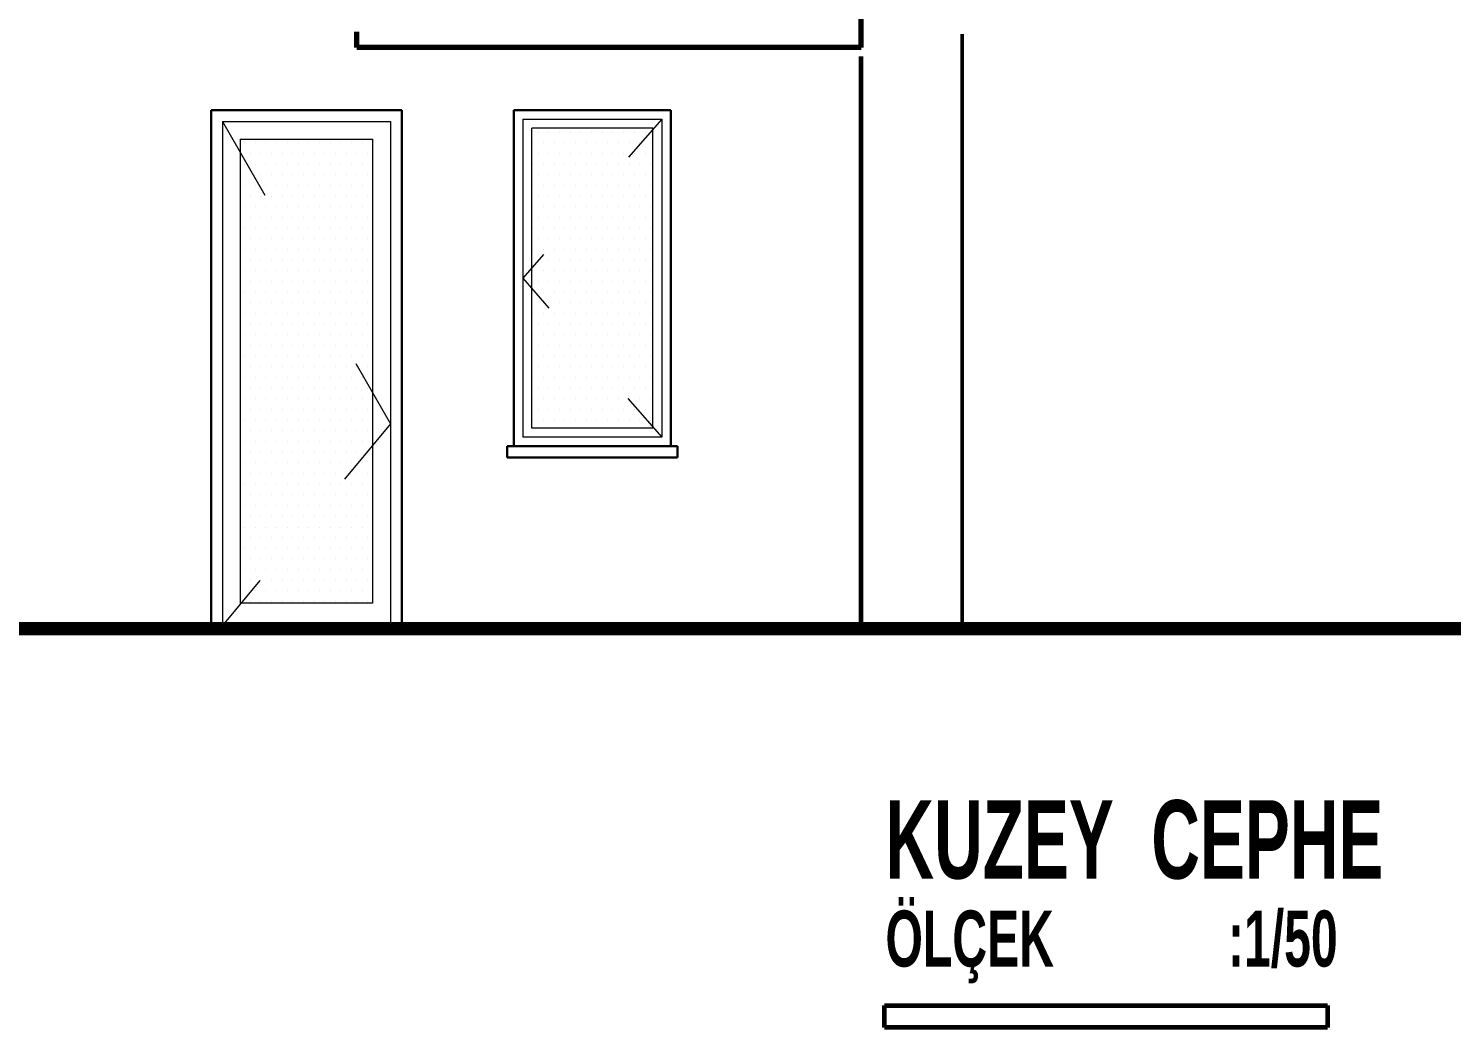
# Model space of a CAD drawing. Header units: millimetres. Extents: x 2016.56 to 2021.8, y 13721.83 to 13722.48.
# Drawn here: x 2021.1953 to 2021.3223, y 13721.889 to 13721.9782 of the extents above; entities that cross this region are included whole.
import ezdxf

# ---------------------------------------------------------------- set-up
doc = ezdxf.new("R2010")
doc.units = ezdxf.units.MM
doc.linetypes.add('HIDDEN', pattern=[0.375, 0.25, -0.125])
doc.layers.get('0').update_dxf_attribs({"lineweight": 20})
for name, color, linetype, lineweight in [('0.3', 150, 'Continuous', 30), ('0.5', 200, 'Continuous', 50), ('0.7', 20, 'Continuous', 70), ('1.2', 120, 'Continuous', 120), ('DUVAR', 4, 'Continuous', 40), ('kolon', 5, 'Continuous', 60), ('TEFRİŞ', 11, 'Continuous', 9)]:
    doc.layers.add(name, color=color, linetype=linetype, lineweight=lineweight)
doc.styles.add('style1', font='swisscbo.ttf', dxfattribs={"width": 0.75, "height": 11})

msp = doc.modelspace()

# ---------------------------------------------------------------- linework, layer by layer
for p, q in [((2021.2126, 13721.96994), (2021.2276, 13721.96994)), ((2021.2126, 13721.96994), (2021.2126, 13721.92494)), ((2021.2276, 13721.96994), (2021.2276, 13721.92494)), ((2021.2394, 13721.97014), (2021.2394, 13721.94174)), ((2021.2394, 13721.97014), (2021.2518, 13721.97014)), ((2021.2518, 13721.97014), (2021.2518, 13721.94174)), ((2021.2402, 13721.94254), (2021.2402, 13721.96934)), ((2021.251, 13721.96934), (2021.2402, 13721.96934)), ((2021.251, 13721.94254), (2021.251, 13721.96934)), ((2021.2142, 13721.96834), (2021.226, 13721.96834)), ((2021.2142, 13721.96834), (2021.2142, 13721.92694)), ((2021.226, 13721.96834), (2021.226, 13721.92694)), ((2021.251, 13721.94254), (2021.2402, 13721.94254)), ((2021.2518, 13721.94174), (2021.2394, 13721.94174)), ((2021.226, 13721.92694), (2021.2142, 13721.92694))]:
    msp.add_line(p, q)
at = {"layer": '0.3'}
for p, q in [((2021.2116, 13721.97094), (2021.2286, 13721.97094)), ((2021.2116, 13721.97094), (2021.2116, 13721.92494)), ((2021.2286, 13721.97094), (2021.2286, 13721.92494)), ((2021.2386, 13721.97094), (2021.2386, 13721.94094)), ((2021.2386, 13721.97094), (2021.2526, 13721.97094)), ((2021.2526, 13721.97094), (2021.2526, 13721.94094)), ((2021.238, 13721.93994), (2021.238, 13721.94094)), ((2021.2532, 13721.94094), (2021.238, 13721.94094)), ((2021.2532, 13721.93994), (2021.2532, 13721.94094)), ((2021.2532, 13721.93994), (2021.238, 13721.93994))]:
    msp.add_line(p, q, dxfattribs=at)
at = {"layer": '0.5'}
msp.add_line((2021.2786, 13721.92494), (2021.2786, 13721.97774), dxfattribs=at)
at = {"layer": '0.7'}
for p, q in [((2021.2696, 13721.97654), (2021.2696, 13721.98434)), ((2021.2246, 13721.97654), (2021.2246, 13721.97794)), ((2021.2696, 13721.97654), (2021.2246, 13721.97654))]:
    msp.add_line(p, q, dxfattribs=at)
at = {"layer": '1.2'}
for p, q in [((2021.36577, 13721.92494), (2020.83365, 13721.92494)), ((2021.36577, 13721.92484), (2020.83365, 13721.92484)), ((2021.36577, 13721.92474), (2020.83365, 13721.92474)), ((2021.36577, 13721.92464), (2020.83365, 13721.92464)), ((2021.36577, 13721.92454), (2020.83365, 13721.92454)), ((2021.36577, 13721.92444), (2020.83365, 13721.92444)), ((2021.36577, 13721.92434), (2020.83365, 13721.92434))]:
    msp.add_line(p, q, dxfattribs=at)
at = {"layer": 'DUVAR'}
for p, q in [((2021.24078, 13721.96898), (2021.24078, 13721.96898)), ((2021.24174, 13721.96898), (2021.24174, 13721.96898)), ((2021.24269, 13721.96898), (2021.24269, 13721.96898)), ((2021.24364, 13721.96898), (2021.24364, 13721.96898)), ((2021.24459, 13721.96898), (2021.24459, 13721.96898)), ((2021.24555, 13721.96898), (2021.24555, 13721.96898)), ((2021.2465, 13721.96898), (2021.2465, 13721.96898)), ((2021.24745, 13721.96898), (2021.24745, 13721.96898)), ((2021.2484, 13721.96898), (2021.2484, 13721.96898)), ((2021.24936, 13721.96898), (2021.24936, 13721.96898)), ((2021.25031, 13721.96898), (2021.25031, 13721.96898)), ((2021.21459, 13721.96802), (2021.21459, 13721.96802)), ((2021.21554, 13721.96802), (2021.21554, 13721.96802)), ((2021.21649, 13721.96802), (2021.21649, 13721.96802)), ((2021.21745, 13721.96802), (2021.21745, 13721.96802)), ((2021.2184, 13721.96802), (2021.2184, 13721.96802)), ((2021.21935, 13721.96802), (2021.21935, 13721.96802)), ((2021.2203, 13721.96802), (2021.2203, 13721.96802)), ((2021.22126, 13721.96802), (2021.22126, 13721.96802)), ((2021.22221, 13721.96802), (2021.22221, 13721.96802)), ((2021.22316, 13721.96802), (2021.22316, 13721.96802)), ((2021.22411, 13721.96802), (2021.22411, 13721.96802)), ((2021.22507, 13721.96802), (2021.22507, 13721.96802)), ((2021.24031, 13721.96802), (2021.24031, 13721.96802)), ((2021.24126, 13721.96802), (2021.24126, 13721.96802)), ((2021.24221, 13721.96802), (2021.24221, 13721.96802)), ((2021.24316, 13721.96802), (2021.24316, 13721.96802)), ((2021.24412, 13721.96802), (2021.24412, 13721.96802)), ((2021.24507, 13721.96802), (2021.24507, 13721.96802)), ((2021.24602, 13721.96802), (2021.24602, 13721.96802)), ((2021.24697, 13721.96802), (2021.24697, 13721.96802)), ((2021.24793, 13721.96802), (2021.24793, 13721.96802)), ((2021.24888, 13721.96802), (2021.24888, 13721.96802)), ((2021.24983, 13721.96802), (2021.24983, 13721.96802)), ((2021.25078, 13721.96802), (2021.25078, 13721.96802)), ((2021.21459, 13721.96612), (2021.21459, 13721.96612)), ((2021.21507, 13721.96707), (2021.21507, 13721.96707)), ((2021.21554, 13721.96612), (2021.21554, 13721.96612)), ((2021.21602, 13721.96707), (2021.21602, 13721.96707)), ((2021.21649, 13721.96612), (2021.21649, 13721.96612)), ((2021.21697, 13721.96707), (2021.21697, 13721.96707)), ((2021.21745, 13721.96612), (2021.21745, 13721.96612)), ((2021.21792, 13721.96707), (2021.21792, 13721.96707)), ((2021.2184, 13721.96612), (2021.2184, 13721.96612)), ((2021.21888, 13721.96707), (2021.21888, 13721.96707)), ((2021.21935, 13721.96612), (2021.21935, 13721.96612)), ((2021.21983, 13721.96707), (2021.21983, 13721.96707)), ((2021.2203, 13721.96612), (2021.2203, 13721.96612)), ((2021.22078, 13721.96707), (2021.22078, 13721.96707)), ((2021.22126, 13721.96612), (2021.22126, 13721.96612)), ((2021.22173, 13721.96707), (2021.22173, 13721.96707)), ((2021.22221, 13721.96612), (2021.22221, 13721.96612)), ((2021.22269, 13721.96707), (2021.22269, 13721.96707)), ((2021.22316, 13721.96612), (2021.22316, 13721.96612)), ((2021.22364, 13721.96707), (2021.22364, 13721.96707)), ((2021.22411, 13721.96612), (2021.22411, 13721.96612)), ((2021.22459, 13721.96707), (2021.22459, 13721.96707)), ((2021.22507, 13721.96612), (2021.22507, 13721.96612)), ((2021.22554, 13721.96707), (2021.22554, 13721.96707)), ((2021.24031, 13721.96612), (2021.24031, 13721.96612)), ((2021.24078, 13721.96707), (2021.24078, 13721.96707)), ((2021.24126, 13721.96612), (2021.24126, 13721.96612)), ((2021.24174, 13721.96707), (2021.24174, 13721.96707)), ((2021.24221, 13721.96612), (2021.24221, 13721.96612)), ((2021.24269, 13721.96707), (2021.24269, 13721.96707)), ((2021.24316, 13721.96612), (2021.24316, 13721.96612)), ((2021.24364, 13721.96707), (2021.24364, 13721.96707)), ((2021.24412, 13721.96612), (2021.24412, 13721.96612)), ((2021.24459, 13721.96707), (2021.24459, 13721.96707)), ((2021.24507, 13721.96612), (2021.24507, 13721.96612)), ((2021.24555, 13721.96707), (2021.24555, 13721.96707)), ((2021.24602, 13721.96612), (2021.24602, 13721.96612)), ((2021.2465, 13721.96707), (2021.2465, 13721.96707)), ((2021.24697, 13721.96612), (2021.24697, 13721.96612)), ((2021.24745, 13721.96707), (2021.24745, 13721.96707)), ((2021.24793, 13721.96612), (2021.24793, 13721.96612)), ((2021.2484, 13721.96707), (2021.2484, 13721.96707)), ((2021.24888, 13721.96612), (2021.24888, 13721.96612)), ((2021.24936, 13721.96707), (2021.24936, 13721.96707)), ((2021.24983, 13721.96612), (2021.24983, 13721.96612)), ((2021.25031, 13721.96707), (2021.25031, 13721.96707)), ((2021.25078, 13721.96612), (2021.25078, 13721.96612)), ((2021.21507, 13721.96517), (2021.21507, 13721.96517)), ((2021.21602, 13721.96517), (2021.21602, 13721.96517)), ((2021.21697, 13721.96517), (2021.21697, 13721.96517)), ((2021.21792, 13721.96517), (2021.21792, 13721.96517)), ((2021.21888, 13721.96517), (2021.21888, 13721.96517)), ((2021.21983, 13721.96517), (2021.21983, 13721.96517)), ((2021.22078, 13721.96517), (2021.22078, 13721.96517)), ((2021.22173, 13721.96517), (2021.22173, 13721.96517)), ((2021.22269, 13721.96517), (2021.22269, 13721.96517)), ((2021.22364, 13721.96517), (2021.22364, 13721.96517)), ((2021.22459, 13721.96517), (2021.22459, 13721.96517)), ((2021.22554, 13721.96517), (2021.22554, 13721.96517)), ((2021.24078, 13721.96517), (2021.24078, 13721.96517)), ((2021.24174, 13721.96517), (2021.24174, 13721.96517)), ((2021.24269, 13721.96517), (2021.24269, 13721.96517)), ((2021.24364, 13721.96517), (2021.24364, 13721.96517)), ((2021.24459, 13721.96517), (2021.24459, 13721.96517)), ((2021.24555, 13721.96517), (2021.24555, 13721.96517)), ((2021.2465, 13721.96517), (2021.2465, 13721.96517)), ((2021.24745, 13721.96517), (2021.24745, 13721.96517)), ((2021.2484, 13721.96517), (2021.2484, 13721.96517)), ((2021.24936, 13721.96517), (2021.24936, 13721.96517)), ((2021.25031, 13721.96517), (2021.25031, 13721.96517)), ((2021.21459, 13721.96421), (2021.21459, 13721.96421)), ((2021.21554, 13721.96421), (2021.21554, 13721.96421)), ((2021.21649, 13721.96421), (2021.21649, 13721.96421)), ((2021.21745, 13721.96421), (2021.21745, 13721.96421)), ((2021.2184, 13721.96421), (2021.2184, 13721.96421)), ((2021.21935, 13721.96421), (2021.21935, 13721.96421)), ((2021.2203, 13721.96421), (2021.2203, 13721.96421)), ((2021.22126, 13721.96421), (2021.22126, 13721.96421)), ((2021.22221, 13721.96421), (2021.22221, 13721.96421)), ((2021.22316, 13721.96421), (2021.22316, 13721.96421)), ((2021.22411, 13721.96421), (2021.22411, 13721.96421)), ((2021.22507, 13721.96421), (2021.22507, 13721.96421)), ((2021.24031, 13721.96421), (2021.24031, 13721.96421)), ((2021.24126, 13721.96421), (2021.24126, 13721.96421)), ((2021.24221, 13721.96421), (2021.24221, 13721.96421)), ((2021.24316, 13721.96421), (2021.24316, 13721.96421)), ((2021.24412, 13721.96421), (2021.24412, 13721.96421)), ((2021.24507, 13721.96421), (2021.24507, 13721.96421)), ((2021.24602, 13721.96421), (2021.24602, 13721.96421)), ((2021.24697, 13721.96421), (2021.24697, 13721.96421)), ((2021.24793, 13721.96421), (2021.24793, 13721.96421)), ((2021.24888, 13721.96421), (2021.24888, 13721.96421)), ((2021.24983, 13721.96421), (2021.24983, 13721.96421)), ((2021.25078, 13721.96421), (2021.25078, 13721.96421)), ((2021.21459, 13721.96231), (2021.21459, 13721.96231)), ((2021.21507, 13721.96326), (2021.21507, 13721.96326)), ((2021.21554, 13721.96231), (2021.21554, 13721.96231)), ((2021.21602, 13721.96326), (2021.21602, 13721.96326)), ((2021.21649, 13721.96231), (2021.21649, 13721.96231)), ((2021.21697, 13721.96326), (2021.21697, 13721.96326)), ((2021.21745, 13721.96231), (2021.21745, 13721.96231)), ((2021.21792, 13721.96326), (2021.21792, 13721.96326)), ((2021.2184, 13721.96231), (2021.2184, 13721.96231)), ((2021.21888, 13721.96326), (2021.21888, 13721.96326)), ((2021.21935, 13721.96231), (2021.21935, 13721.96231)), ((2021.21983, 13721.96326), (2021.21983, 13721.96326)), ((2021.2203, 13721.96231), (2021.2203, 13721.96231)), ((2021.22078, 13721.96326), (2021.22078, 13721.96326)), ((2021.22126, 13721.96231), (2021.22126, 13721.96231)), ((2021.22173, 13721.96326), (2021.22173, 13721.96326)), ((2021.22221, 13721.96231), (2021.22221, 13721.96231)), ((2021.22269, 13721.96326), (2021.22269, 13721.96326)), ((2021.22316, 13721.96231), (2021.22316, 13721.96231)), ((2021.22364, 13721.96326), (2021.22364, 13721.96326)), ((2021.22411, 13721.96231), (2021.22411, 13721.96231)), ((2021.22459, 13721.96326), (2021.22459, 13721.96326)), ((2021.22507, 13721.96231), (2021.22507, 13721.96231)), ((2021.22554, 13721.96326), (2021.22554, 13721.96326)), ((2021.24031, 13721.96231), (2021.24031, 13721.96231)), ((2021.24078, 13721.96326), (2021.24078, 13721.96326)), ((2021.24126, 13721.96231), (2021.24126, 13721.96231)), ((2021.24174, 13721.96326), (2021.24174, 13721.96326)), ((2021.24221, 13721.96231), (2021.24221, 13721.96231)), ((2021.24269, 13721.96326), (2021.24269, 13721.96326)), ((2021.24316, 13721.96231), (2021.24316, 13721.96231)), ((2021.24364, 13721.96326), (2021.24364, 13721.96326)), ((2021.24412, 13721.96231), (2021.24412, 13721.96231)), ((2021.24459, 13721.96326), (2021.24459, 13721.96326)), ((2021.24507, 13721.96231), (2021.24507, 13721.96231)), ((2021.24555, 13721.96326), (2021.24555, 13721.96326)), ((2021.24602, 13721.96231), (2021.24602, 13721.96231)), ((2021.2465, 13721.96326), (2021.2465, 13721.96326)), ((2021.24697, 13721.96231), (2021.24697, 13721.96231)), ((2021.24745, 13721.96326), (2021.24745, 13721.96326)), ((2021.24793, 13721.96231), (2021.24793, 13721.96231)), ((2021.2484, 13721.96326), (2021.2484, 13721.96326)), ((2021.24888, 13721.96231), (2021.24888, 13721.96231)), ((2021.24936, 13721.96326), (2021.24936, 13721.96326)), ((2021.24983, 13721.96231), (2021.24983, 13721.96231)), ((2021.25031, 13721.96326), (2021.25031, 13721.96326)), ((2021.25078, 13721.96231), (2021.25078, 13721.96231)), ((2021.21507, 13721.96136), (2021.21507, 13721.96136)), ((2021.21602, 13721.96136), (2021.21602, 13721.96136)), ((2021.21697, 13721.96136), (2021.21697, 13721.96136)), ((2021.21792, 13721.96136), (2021.21792, 13721.96136)), ((2021.21888, 13721.96136), (2021.21888, 13721.96136)), ((2021.21983, 13721.96136), (2021.21983, 13721.96136)), ((2021.22078, 13721.96136), (2021.22078, 13721.96136)), ((2021.22173, 13721.96136), (2021.22173, 13721.96136)), ((2021.22269, 13721.96136), (2021.22269, 13721.96136)), ((2021.22364, 13721.96136), (2021.22364, 13721.96136)), ((2021.22459, 13721.96136), (2021.22459, 13721.96136)), ((2021.22554, 13721.96136), (2021.22554, 13721.96136)), ((2021.24078, 13721.96136), (2021.24078, 13721.96136)), ((2021.24174, 13721.96136), (2021.24174, 13721.96136)), ((2021.24269, 13721.96136), (2021.24269, 13721.96136)), ((2021.24364, 13721.96136), (2021.24364, 13721.96136)), ((2021.24459, 13721.96136), (2021.24459, 13721.96136)), ((2021.24555, 13721.96136), (2021.24555, 13721.96136)), ((2021.2465, 13721.96136), (2021.2465, 13721.96136)), ((2021.24745, 13721.96136), (2021.24745, 13721.96136)), ((2021.2484, 13721.96136), (2021.2484, 13721.96136)), ((2021.24936, 13721.96136), (2021.24936, 13721.96136)), ((2021.25031, 13721.96136), (2021.25031, 13721.96136)), ((2021.21459, 13721.9604), (2021.21459, 13721.9604)), ((2021.21554, 13721.9604), (2021.21554, 13721.9604)), ((2021.21649, 13721.9604), (2021.21649, 13721.9604)), ((2021.21745, 13721.9604), (2021.21745, 13721.9604)), ((2021.2184, 13721.9604), (2021.2184, 13721.9604)), ((2021.21935, 13721.9604), (2021.21935, 13721.9604)), ((2021.2203, 13721.9604), (2021.2203, 13721.9604)), ((2021.22126, 13721.9604), (2021.22126, 13721.9604)), ((2021.22221, 13721.9604), (2021.22221, 13721.9604)), ((2021.22316, 13721.9604), (2021.22316, 13721.9604)), ((2021.22411, 13721.9604), (2021.22411, 13721.9604)), ((2021.22507, 13721.9604), (2021.22507, 13721.9604)), ((2021.24031, 13721.9604), (2021.24031, 13721.9604)), ((2021.24126, 13721.9604), (2021.24126, 13721.9604)), ((2021.24221, 13721.9604), (2021.24221, 13721.9604)), ((2021.24316, 13721.9604), (2021.24316, 13721.9604)), ((2021.24412, 13721.9604), (2021.24412, 13721.9604)), ((2021.24507, 13721.9604), (2021.24507, 13721.9604)), ((2021.24602, 13721.9604), (2021.24602, 13721.9604)), ((2021.24697, 13721.9604), (2021.24697, 13721.9604)), ((2021.24793, 13721.9604), (2021.24793, 13721.9604)), ((2021.24888, 13721.9604), (2021.24888, 13721.9604)), ((2021.24983, 13721.9604), (2021.24983, 13721.9604)), ((2021.25078, 13721.9604), (2021.25078, 13721.9604)), ((2021.21459, 13721.9585), (2021.21459, 13721.9585)), ((2021.21507, 13721.95945), (2021.21507, 13721.95945)), ((2021.21554, 13721.9585), (2021.21554, 13721.9585)), ((2021.21602, 13721.95945), (2021.21602, 13721.95945)), ((2021.21649, 13721.9585), (2021.21649, 13721.9585)), ((2021.21697, 13721.95945), (2021.21697, 13721.95945)), ((2021.21745, 13721.9585), (2021.21745, 13721.9585)), ((2021.21792, 13721.95945), (2021.21792, 13721.95945)), ((2021.2184, 13721.9585), (2021.2184, 13721.9585)), ((2021.21888, 13721.95945), (2021.21888, 13721.95945)), ((2021.21935, 13721.9585), (2021.21935, 13721.9585)), ((2021.21983, 13721.95945), (2021.21983, 13721.95945)), ((2021.2203, 13721.9585), (2021.2203, 13721.9585)), ((2021.22078, 13721.95945), (2021.22078, 13721.95945)), ((2021.22126, 13721.9585), (2021.22126, 13721.9585)), ((2021.22173, 13721.95945), (2021.22173, 13721.95945)), ((2021.22221, 13721.9585), (2021.22221, 13721.9585)), ((2021.22269, 13721.95945), (2021.22269, 13721.95945)), ((2021.22316, 13721.9585), (2021.22316, 13721.9585)), ((2021.22364, 13721.95945), (2021.22364, 13721.95945)), ((2021.22411, 13721.9585), (2021.22411, 13721.9585)), ((2021.22459, 13721.95945), (2021.22459, 13721.95945)), ((2021.22507, 13721.9585), (2021.22507, 13721.9585)), ((2021.22554, 13721.95945), (2021.22554, 13721.95945)), ((2021.24031, 13721.9585), (2021.24031, 13721.9585)), ((2021.24078, 13721.95945), (2021.24078, 13721.95945)), ((2021.24126, 13721.9585), (2021.24126, 13721.9585)), ((2021.24174, 13721.95945), (2021.24174, 13721.95945)), ((2021.24221, 13721.9585), (2021.24221, 13721.9585)), ((2021.24269, 13721.95945), (2021.24269, 13721.95945)), ((2021.24316, 13721.9585), (2021.24316, 13721.9585)), ((2021.24364, 13721.95945), (2021.24364, 13721.95945)), ((2021.24412, 13721.9585), (2021.24412, 13721.9585)), ((2021.24459, 13721.95945), (2021.24459, 13721.95945)), ((2021.24507, 13721.9585), (2021.24507, 13721.9585)), ((2021.24555, 13721.95945), (2021.24555, 13721.95945)), ((2021.24602, 13721.9585), (2021.24602, 13721.9585)), ((2021.2465, 13721.95945), (2021.2465, 13721.95945)), ((2021.24697, 13721.9585), (2021.24697, 13721.9585)), ((2021.24745, 13721.95945), (2021.24745, 13721.95945)), ((2021.24793, 13721.9585), (2021.24793, 13721.9585)), ((2021.2484, 13721.95945), (2021.2484, 13721.95945)), ((2021.24888, 13721.9585), (2021.24888, 13721.9585)), ((2021.24936, 13721.95945), (2021.24936, 13721.95945)), ((2021.24983, 13721.9585), (2021.24983, 13721.9585)), ((2021.25031, 13721.95945), (2021.25031, 13721.95945)), ((2021.25078, 13721.9585), (2021.25078, 13721.9585)), ((2021.21507, 13721.95755), (2021.21507, 13721.95755)), ((2021.21602, 13721.95755), (2021.21602, 13721.95755)), ((2021.21697, 13721.95755), (2021.21697, 13721.95755)), ((2021.21792, 13721.95755), (2021.21792, 13721.95755)), ((2021.21888, 13721.95755), (2021.21888, 13721.95755)), ((2021.21983, 13721.95755), (2021.21983, 13721.95755)), ((2021.22078, 13721.95755), (2021.22078, 13721.95755)), ((2021.22173, 13721.95755), (2021.22173, 13721.95755)), ((2021.22269, 13721.95755), (2021.22269, 13721.95755)), ((2021.22364, 13721.95755), (2021.22364, 13721.95755)), ((2021.22459, 13721.95755), (2021.22459, 13721.95755)), ((2021.22554, 13721.95755), (2021.22554, 13721.95755)), ((2021.24078, 13721.95755), (2021.24078, 13721.95755)), ((2021.24174, 13721.95755), (2021.24174, 13721.95755)), ((2021.24269, 13721.95755), (2021.24269, 13721.95755)), ((2021.24364, 13721.95755), (2021.24364, 13721.95755)), ((2021.24459, 13721.95755), (2021.24459, 13721.95755)), ((2021.24555, 13721.95755), (2021.24555, 13721.95755)), ((2021.2465, 13721.95755), (2021.2465, 13721.95755)), ((2021.24745, 13721.95755), (2021.24745, 13721.95755)), ((2021.2484, 13721.95755), (2021.2484, 13721.95755)), ((2021.24936, 13721.95755), (2021.24936, 13721.95755)), ((2021.25031, 13721.95755), (2021.25031, 13721.95755)), ((2021.21459, 13721.95659), (2021.21459, 13721.95659)), ((2021.21554, 13721.95659), (2021.21554, 13721.95659)), ((2021.21649, 13721.95659), (2021.21649, 13721.95659)), ((2021.21745, 13721.95659), (2021.21745, 13721.95659)), ((2021.2184, 13721.95659), (2021.2184, 13721.95659)), ((2021.21935, 13721.95659), (2021.21935, 13721.95659)), ((2021.2203, 13721.95659), (2021.2203, 13721.95659)), ((2021.22126, 13721.95659), (2021.22126, 13721.95659)), ((2021.22221, 13721.95659), (2021.22221, 13721.95659)), ((2021.22316, 13721.95659), (2021.22316, 13721.95659)), ((2021.22411, 13721.95659), (2021.22411, 13721.95659)), ((2021.22507, 13721.95659), (2021.22507, 13721.95659)), ((2021.24031, 13721.95659), (2021.24031, 13721.95659)), ((2021.24126, 13721.95659), (2021.24126, 13721.95659)), ((2021.24221, 13721.95659), (2021.24221, 13721.95659)), ((2021.24316, 13721.95659), (2021.24316, 13721.95659)), ((2021.24412, 13721.95659), (2021.24412, 13721.95659)), ((2021.24507, 13721.95659), (2021.24507, 13721.95659)), ((2021.24602, 13721.95659), (2021.24602, 13721.95659)), ((2021.24697, 13721.95659), (2021.24697, 13721.95659)), ((2021.24793, 13721.95659), (2021.24793, 13721.95659)), ((2021.24888, 13721.95659), (2021.24888, 13721.95659)), ((2021.24983, 13721.95659), (2021.24983, 13721.95659)), ((2021.25078, 13721.95659), (2021.25078, 13721.95659)), ((2021.21459, 13721.95469), (2021.21459, 13721.95469)), ((2021.21507, 13721.95564), (2021.21507, 13721.95564)), ((2021.21554, 13721.95469), (2021.21554, 13721.95469)), ((2021.21602, 13721.95564), (2021.21602, 13721.95564)), ((2021.21649, 13721.95469), (2021.21649, 13721.95469)), ((2021.21697, 13721.95564), (2021.21697, 13721.95564)), ((2021.21745, 13721.95469), (2021.21745, 13721.95469)), ((2021.21792, 13721.95564), (2021.21792, 13721.95564)), ((2021.2184, 13721.95469), (2021.2184, 13721.95469)), ((2021.21888, 13721.95564), (2021.21888, 13721.95564)), ((2021.21935, 13721.95469), (2021.21935, 13721.95469)), ((2021.21983, 13721.95564), (2021.21983, 13721.95564)), ((2021.2203, 13721.95469), (2021.2203, 13721.95469)), ((2021.22078, 13721.95564), (2021.22078, 13721.95564)), ((2021.22126, 13721.95469), (2021.22126, 13721.95469)), ((2021.22173, 13721.95564), (2021.22173, 13721.95564)), ((2021.22221, 13721.95469), (2021.22221, 13721.95469)), ((2021.22269, 13721.95564), (2021.22269, 13721.95564)), ((2021.22316, 13721.95469), (2021.22316, 13721.95469)), ((2021.22364, 13721.95564), (2021.22364, 13721.95564)), ((2021.22411, 13721.95469), (2021.22411, 13721.95469)), ((2021.22459, 13721.95564), (2021.22459, 13721.95564)), ((2021.22507, 13721.95469), (2021.22507, 13721.95469)), ((2021.22554, 13721.95564), (2021.22554, 13721.95564)), ((2021.24031, 13721.95469), (2021.24031, 13721.95469)), ((2021.24078, 13721.95564), (2021.24078, 13721.95564)), ((2021.24126, 13721.95469), (2021.24126, 13721.95469)), ((2021.24174, 13721.95564), (2021.24174, 13721.95564)), ((2021.24221, 13721.95469), (2021.24221, 13721.95469)), ((2021.24269, 13721.95564), (2021.24269, 13721.95564)), ((2021.24316, 13721.95469), (2021.24316, 13721.95469)), ((2021.24364, 13721.95564), (2021.24364, 13721.95564)), ((2021.24412, 13721.95469), (2021.24412, 13721.95469)), ((2021.24459, 13721.95564), (2021.24459, 13721.95564)), ((2021.24507, 13721.95469), (2021.24507, 13721.95469)), ((2021.24555, 13721.95564), (2021.24555, 13721.95564)), ((2021.24602, 13721.95469), (2021.24602, 13721.95469)), ((2021.2465, 13721.95564), (2021.2465, 13721.95564)), ((2021.24697, 13721.95469), (2021.24697, 13721.95469)), ((2021.24745, 13721.95564), (2021.24745, 13721.95564)), ((2021.24793, 13721.95469), (2021.24793, 13721.95469)), ((2021.2484, 13721.95564), (2021.2484, 13721.95564)), ((2021.24888, 13721.95469), (2021.24888, 13721.95469)), ((2021.24936, 13721.95564), (2021.24936, 13721.95564)), ((2021.24983, 13721.95469), (2021.24983, 13721.95469)), ((2021.25031, 13721.95564), (2021.25031, 13721.95564)), ((2021.25078, 13721.95469), (2021.25078, 13721.95469)), ((2021.21507, 13721.95374), (2021.21507, 13721.95374)), ((2021.21602, 13721.95374), (2021.21602, 13721.95374)), ((2021.21697, 13721.95374), (2021.21697, 13721.95374)), ((2021.21792, 13721.95374), (2021.21792, 13721.95374)), ((2021.21888, 13721.95374), (2021.21888, 13721.95374)), ((2021.21983, 13721.95374), (2021.21983, 13721.95374)), ((2021.22078, 13721.95374), (2021.22078, 13721.95374)), ((2021.22173, 13721.95374), (2021.22173, 13721.95374)), ((2021.22269, 13721.95374), (2021.22269, 13721.95374)), ((2021.22364, 13721.95374), (2021.22364, 13721.95374)), ((2021.22459, 13721.95374), (2021.22459, 13721.95374)), ((2021.22554, 13721.95374), (2021.22554, 13721.95374)), ((2021.24078, 13721.95374), (2021.24078, 13721.95374)), ((2021.24174, 13721.95374), (2021.24174, 13721.95374)), ((2021.24269, 13721.95374), (2021.24269, 13721.95374)), ((2021.24364, 13721.95374), (2021.24364, 13721.95374)), ((2021.24459, 13721.95374), (2021.24459, 13721.95374)), ((2021.24555, 13721.95374), (2021.24555, 13721.95374)), ((2021.2465, 13721.95374), (2021.2465, 13721.95374)), ((2021.24745, 13721.95374), (2021.24745, 13721.95374)), ((2021.2484, 13721.95374), (2021.2484, 13721.95374)), ((2021.24936, 13721.95374), (2021.24936, 13721.95374)), ((2021.25031, 13721.95374), (2021.25031, 13721.95374)), ((2021.21459, 13721.95278), (2021.21459, 13721.95278)), ((2021.21554, 13721.95278), (2021.21554, 13721.95278)), ((2021.21649, 13721.95278), (2021.21649, 13721.95278)), ((2021.21745, 13721.95278), (2021.21745, 13721.95278)), ((2021.2184, 13721.95278), (2021.2184, 13721.95278)), ((2021.21935, 13721.95278), (2021.21935, 13721.95278)), ((2021.2203, 13721.95278), (2021.2203, 13721.95278)), ((2021.22126, 13721.95278), (2021.22126, 13721.95278)), ((2021.22221, 13721.95278), (2021.22221, 13721.95278)), ((2021.22316, 13721.95278), (2021.22316, 13721.95278)), ((2021.22411, 13721.95278), (2021.22411, 13721.95278)), ((2021.22507, 13721.95278), (2021.22507, 13721.95278)), ((2021.24031, 13721.95278), (2021.24031, 13721.95278)), ((2021.24126, 13721.95278), (2021.24126, 13721.95278)), ((2021.24221, 13721.95278), (2021.24221, 13721.95278)), ((2021.24316, 13721.95278), (2021.24316, 13721.95278)), ((2021.24412, 13721.95278), (2021.24412, 13721.95278)), ((2021.24507, 13721.95278), (2021.24507, 13721.95278)), ((2021.24602, 13721.95278), (2021.24602, 13721.95278)), ((2021.24697, 13721.95278), (2021.24697, 13721.95278)), ((2021.24793, 13721.95278), (2021.24793, 13721.95278)), ((2021.24888, 13721.95278), (2021.24888, 13721.95278)), ((2021.24983, 13721.95278), (2021.24983, 13721.95278)), ((2021.25078, 13721.95278), (2021.25078, 13721.95278)), ((2021.21459, 13721.95088), (2021.21459, 13721.95088)), ((2021.21507, 13721.95183), (2021.21507, 13721.95183)), ((2021.21554, 13721.95088), (2021.21554, 13721.95088)), ((2021.21602, 13721.95183), (2021.21602, 13721.95183)), ((2021.21649, 13721.95088), (2021.21649, 13721.95088)), ((2021.21697, 13721.95183), (2021.21697, 13721.95183)), ((2021.21745, 13721.95088), (2021.21745, 13721.95088)), ((2021.21792, 13721.95183), (2021.21792, 13721.95183)), ((2021.2184, 13721.95088), (2021.2184, 13721.95088)), ((2021.21888, 13721.95183), (2021.21888, 13721.95183)), ((2021.21935, 13721.95088), (2021.21935, 13721.95088)), ((2021.21983, 13721.95183), (2021.21983, 13721.95183)), ((2021.2203, 13721.95088), (2021.2203, 13721.95088)), ((2021.22078, 13721.95183), (2021.22078, 13721.95183)), ((2021.22126, 13721.95088), (2021.22126, 13721.95088)), ((2021.22173, 13721.95183), (2021.22173, 13721.95183)), ((2021.22221, 13721.95088), (2021.22221, 13721.95088)), ((2021.22269, 13721.95183), (2021.22269, 13721.95183)), ((2021.22316, 13721.95088), (2021.22316, 13721.95088)), ((2021.22364, 13721.95183), (2021.22364, 13721.95183)), ((2021.22411, 13721.95088), (2021.22411, 13721.95088)), ((2021.22459, 13721.95183), (2021.22459, 13721.95183)), ((2021.22507, 13721.95088), (2021.22507, 13721.95088)), ((2021.22554, 13721.95183), (2021.22554, 13721.95183)), ((2021.24031, 13721.95088), (2021.24031, 13721.95088)), ((2021.24078, 13721.95183), (2021.24078, 13721.95183)), ((2021.24126, 13721.95088), (2021.24126, 13721.95088)), ((2021.24174, 13721.95183), (2021.24174, 13721.95183)), ((2021.24221, 13721.95088), (2021.24221, 13721.95088)), ((2021.24269, 13721.95183), (2021.24269, 13721.95183)), ((2021.24316, 13721.95088), (2021.24316, 13721.95088)), ((2021.24364, 13721.95183), (2021.24364, 13721.95183)), ((2021.24412, 13721.95088), (2021.24412, 13721.95088)), ((2021.24459, 13721.95183), (2021.24459, 13721.95183)), ((2021.24507, 13721.95088), (2021.24507, 13721.95088)), ((2021.24555, 13721.95183), (2021.24555, 13721.95183)), ((2021.24602, 13721.95088), (2021.24602, 13721.95088)), ((2021.2465, 13721.95183), (2021.2465, 13721.95183)), ((2021.24697, 13721.95088), (2021.24697, 13721.95088)), ((2021.24745, 13721.95183), (2021.24745, 13721.95183)), ((2021.24793, 13721.95088), (2021.24793, 13721.95088)), ((2021.2484, 13721.95183), (2021.2484, 13721.95183)), ((2021.24888, 13721.95088), (2021.24888, 13721.95088)), ((2021.24936, 13721.95183), (2021.24936, 13721.95183)), ((2021.24983, 13721.95088), (2021.24983, 13721.95088)), ((2021.25031, 13721.95183), (2021.25031, 13721.95183)), ((2021.25078, 13721.95088), (2021.25078, 13721.95088)), ((2021.21507, 13721.94993), (2021.21507, 13721.94993)), ((2021.21602, 13721.94993), (2021.21602, 13721.94993)), ((2021.21697, 13721.94993), (2021.21697, 13721.94993)), ((2021.21792, 13721.94993), (2021.21792, 13721.94993)), ((2021.21888, 13721.94993), (2021.21888, 13721.94993)), ((2021.21983, 13721.94993), (2021.21983, 13721.94993)), ((2021.22078, 13721.94993), (2021.22078, 13721.94993)), ((2021.22173, 13721.94993), (2021.22173, 13721.94993)), ((2021.22269, 13721.94993), (2021.22269, 13721.94993)), ((2021.22364, 13721.94993), (2021.22364, 13721.94993)), ((2021.22459, 13721.94993), (2021.22459, 13721.94993)), ((2021.22554, 13721.94993), (2021.22554, 13721.94993)), ((2021.24078, 13721.94993), (2021.24078, 13721.94993)), ((2021.24174, 13721.94993), (2021.24174, 13721.94993)), ((2021.24269, 13721.94993), (2021.24269, 13721.94993)), ((2021.24364, 13721.94993), (2021.24364, 13721.94993)), ((2021.24459, 13721.94993), (2021.24459, 13721.94993)), ((2021.24555, 13721.94993), (2021.24555, 13721.94993)), ((2021.2465, 13721.94993), (2021.2465, 13721.94993)), ((2021.24745, 13721.94993), (2021.24745, 13721.94993)), ((2021.2484, 13721.94993), (2021.2484, 13721.94993)), ((2021.24936, 13721.94993), (2021.24936, 13721.94993)), ((2021.25031, 13721.94993), (2021.25031, 13721.94993)), ((2021.21459, 13721.94897), (2021.21459, 13721.94897)), ((2021.21554, 13721.94897), (2021.21554, 13721.94897)), ((2021.21649, 13721.94897), (2021.21649, 13721.94897)), ((2021.21745, 13721.94897), (2021.21745, 13721.94897)), ((2021.2184, 13721.94897), (2021.2184, 13721.94897)), ((2021.21935, 13721.94897), (2021.21935, 13721.94897)), ((2021.2203, 13721.94897), (2021.2203, 13721.94897)), ((2021.22126, 13721.94897), (2021.22126, 13721.94897)), ((2021.22221, 13721.94897), (2021.22221, 13721.94897)), ((2021.22316, 13721.94897), (2021.22316, 13721.94897)), ((2021.22411, 13721.94897), (2021.22411, 13721.94897)), ((2021.22507, 13721.94897), (2021.22507, 13721.94897)), ((2021.24031, 13721.94897), (2021.24031, 13721.94897)), ((2021.24126, 13721.94897), (2021.24126, 13721.94897)), ((2021.24221, 13721.94897), (2021.24221, 13721.94897)), ((2021.24316, 13721.94897), (2021.24316, 13721.94897)), ((2021.24412, 13721.94897), (2021.24412, 13721.94897)), ((2021.24507, 13721.94897), (2021.24507, 13721.94897)), ((2021.24602, 13721.94897), (2021.24602, 13721.94897)), ((2021.24697, 13721.94897), (2021.24697, 13721.94897)), ((2021.24793, 13721.94897), (2021.24793, 13721.94897)), ((2021.24888, 13721.94897), (2021.24888, 13721.94897)), ((2021.24983, 13721.94897), (2021.24983, 13721.94897)), ((2021.25078, 13721.94897), (2021.25078, 13721.94897)), ((2021.21459, 13721.94707), (2021.21459, 13721.94707)), ((2021.21507, 13721.94802), (2021.21507, 13721.94802)), ((2021.21554, 13721.94707), (2021.21554, 13721.94707)), ((2021.21602, 13721.94802), (2021.21602, 13721.94802)), ((2021.21649, 13721.94707), (2021.21649, 13721.94707)), ((2021.21697, 13721.94802), (2021.21697, 13721.94802)), ((2021.21745, 13721.94707), (2021.21745, 13721.94707)), ((2021.21792, 13721.94802), (2021.21792, 13721.94802)), ((2021.2184, 13721.94707), (2021.2184, 13721.94707)), ((2021.21888, 13721.94802), (2021.21888, 13721.94802)), ((2021.21935, 13721.94707), (2021.21935, 13721.94707)), ((2021.21983, 13721.94802), (2021.21983, 13721.94802)), ((2021.2203, 13721.94707), (2021.2203, 13721.94707)), ((2021.22078, 13721.94802), (2021.22078, 13721.94802)), ((2021.22126, 13721.94707), (2021.22126, 13721.94707)), ((2021.22173, 13721.94802), (2021.22173, 13721.94802)), ((2021.22221, 13721.94707), (2021.22221, 13721.94707)), ((2021.22269, 13721.94802), (2021.22269, 13721.94802)), ((2021.22316, 13721.94707), (2021.22316, 13721.94707)), ((2021.22364, 13721.94802), (2021.22364, 13721.94802)), ((2021.22411, 13721.94707), (2021.22411, 13721.94707)), ((2021.22459, 13721.94802), (2021.22459, 13721.94802)), ((2021.22507, 13721.94707), (2021.22507, 13721.94707)), ((2021.22554, 13721.94802), (2021.22554, 13721.94802)), ((2021.24031, 13721.94707), (2021.24031, 13721.94707)), ((2021.24078, 13721.94802), (2021.24078, 13721.94802)), ((2021.24126, 13721.94707), (2021.24126, 13721.94707)), ((2021.24174, 13721.94802), (2021.24174, 13721.94802)), ((2021.24221, 13721.94707), (2021.24221, 13721.94707)), ((2021.24269, 13721.94802), (2021.24269, 13721.94802)), ((2021.24316, 13721.94707), (2021.24316, 13721.94707)), ((2021.24364, 13721.94802), (2021.24364, 13721.94802)), ((2021.24412, 13721.94707), (2021.24412, 13721.94707)), ((2021.24459, 13721.94802), (2021.24459, 13721.94802)), ((2021.24507, 13721.94707), (2021.24507, 13721.94707)), ((2021.24555, 13721.94802), (2021.24555, 13721.94802)), ((2021.24602, 13721.94707), (2021.24602, 13721.94707)), ((2021.2465, 13721.94802), (2021.2465, 13721.94802)), ((2021.24697, 13721.94707), (2021.24697, 13721.94707)), ((2021.24745, 13721.94802), (2021.24745, 13721.94802)), ((2021.24793, 13721.94707), (2021.24793, 13721.94707)), ((2021.2484, 13721.94802), (2021.2484, 13721.94802)), ((2021.24888, 13721.94707), (2021.24888, 13721.94707)), ((2021.24936, 13721.94802), (2021.24936, 13721.94802)), ((2021.24983, 13721.94707), (2021.24983, 13721.94707)), ((2021.25031, 13721.94802), (2021.25031, 13721.94802)), ((2021.25078, 13721.94707), (2021.25078, 13721.94707)), ((2021.21507, 13721.94612), (2021.21507, 13721.94612)), ((2021.21602, 13721.94612), (2021.21602, 13721.94612)), ((2021.21697, 13721.94612), (2021.21697, 13721.94612)), ((2021.21792, 13721.94612), (2021.21792, 13721.94612)), ((2021.21888, 13721.94612), (2021.21888, 13721.94612)), ((2021.21983, 13721.94612), (2021.21983, 13721.94612)), ((2021.22078, 13721.94612), (2021.22078, 13721.94612)), ((2021.22173, 13721.94612), (2021.22173, 13721.94612)), ((2021.22269, 13721.94612), (2021.22269, 13721.94612)), ((2021.22364, 13721.94612), (2021.22364, 13721.94612)), ((2021.22459, 13721.94612), (2021.22459, 13721.94612)), ((2021.22554, 13721.94612), (2021.22554, 13721.94612)), ((2021.24078, 13721.94612), (2021.24078, 13721.94612)), ((2021.24174, 13721.94612), (2021.24174, 13721.94612)), ((2021.24269, 13721.94612), (2021.24269, 13721.94612)), ((2021.24364, 13721.94612), (2021.24364, 13721.94612)), ((2021.24459, 13721.94612), (2021.24459, 13721.94612)), ((2021.24555, 13721.94612), (2021.24555, 13721.94612)), ((2021.2465, 13721.94612), (2021.2465, 13721.94612)), ((2021.24745, 13721.94612), (2021.24745, 13721.94612)), ((2021.2484, 13721.94612), (2021.2484, 13721.94612)), ((2021.24936, 13721.94612), (2021.24936, 13721.94612)), ((2021.25031, 13721.94612), (2021.25031, 13721.94612)), ((2021.21459, 13721.94516), (2021.21459, 13721.94516)), ((2021.21554, 13721.94516), (2021.21554, 13721.94516)), ((2021.21649, 13721.94516), (2021.21649, 13721.94516)), ((2021.21745, 13721.94516), (2021.21745, 13721.94516)), ((2021.2184, 13721.94516), (2021.2184, 13721.94516)), ((2021.21935, 13721.94516), (2021.21935, 13721.94516)), ((2021.2203, 13721.94516), (2021.2203, 13721.94516)), ((2021.22126, 13721.94516), (2021.22126, 13721.94516)), ((2021.22221, 13721.94516), (2021.22221, 13721.94516)), ((2021.22316, 13721.94516), (2021.22316, 13721.94516)), ((2021.22411, 13721.94516), (2021.22411, 13721.94516)), ((2021.22507, 13721.94516), (2021.22507, 13721.94516)), ((2021.24031, 13721.94516), (2021.24031, 13721.94516)), ((2021.24126, 13721.94516), (2021.24126, 13721.94516)), ((2021.24221, 13721.94516), (2021.24221, 13721.94516)), ((2021.24316, 13721.94516), (2021.24316, 13721.94516)), ((2021.24412, 13721.94516), (2021.24412, 13721.94516)), ((2021.24507, 13721.94516), (2021.24507, 13721.94516)), ((2021.24602, 13721.94516), (2021.24602, 13721.94516)), ((2021.24697, 13721.94516), (2021.24697, 13721.94516)), ((2021.24793, 13721.94516), (2021.24793, 13721.94516)), ((2021.24888, 13721.94516), (2021.24888, 13721.94516)), ((2021.24983, 13721.94516), (2021.24983, 13721.94516)), ((2021.25078, 13721.94516), (2021.25078, 13721.94516)), ((2021.21459, 13721.94326), (2021.21459, 13721.94326)), ((2021.21507, 13721.94421), (2021.21507, 13721.94421)), ((2021.21554, 13721.94326), (2021.21554, 13721.94326)), ((2021.21602, 13721.94421), (2021.21602, 13721.94421)), ((2021.21649, 13721.94326), (2021.21649, 13721.94326)), ((2021.21697, 13721.94421), (2021.21697, 13721.94421)), ((2021.21745, 13721.94326), (2021.21745, 13721.94326)), ((2021.21792, 13721.94421), (2021.21792, 13721.94421)), ((2021.2184, 13721.94326), (2021.2184, 13721.94326)), ((2021.21888, 13721.94421), (2021.21888, 13721.94421)), ((2021.21935, 13721.94326), (2021.21935, 13721.94326)), ((2021.21983, 13721.94421), (2021.21983, 13721.94421)), ((2021.2203, 13721.94326), (2021.2203, 13721.94326)), ((2021.22078, 13721.94421), (2021.22078, 13721.94421)), ((2021.22126, 13721.94326), (2021.22126, 13721.94326)), ((2021.22173, 13721.94421), (2021.22173, 13721.94421)), ((2021.22221, 13721.94326), (2021.22221, 13721.94326)), ((2021.22269, 13721.94421), (2021.22269, 13721.94421)), ((2021.22316, 13721.94326), (2021.22316, 13721.94326)), ((2021.22364, 13721.94421), (2021.22364, 13721.94421)), ((2021.22411, 13721.94326), (2021.22411, 13721.94326)), ((2021.22459, 13721.94421), (2021.22459, 13721.94421)), ((2021.22507, 13721.94326), (2021.22507, 13721.94326)), ((2021.22554, 13721.94421), (2021.22554, 13721.94421)), ((2021.24031, 13721.94326), (2021.24031, 13721.94326)), ((2021.24078, 13721.94421), (2021.24078, 13721.94421)), ((2021.24126, 13721.94326), (2021.24126, 13721.94326)), ((2021.24174, 13721.94421), (2021.24174, 13721.94421)), ((2021.24221, 13721.94326), (2021.24221, 13721.94326)), ((2021.24269, 13721.94421), (2021.24269, 13721.94421)), ((2021.24316, 13721.94326), (2021.24316, 13721.94326)), ((2021.24364, 13721.94421), (2021.24364, 13721.94421)), ((2021.24412, 13721.94326), (2021.24412, 13721.94326)), ((2021.24459, 13721.94421), (2021.24459, 13721.94421)), ((2021.24507, 13721.94326), (2021.24507, 13721.94326)), ((2021.24555, 13721.94421), (2021.24555, 13721.94421)), ((2021.24602, 13721.94326), (2021.24602, 13721.94326)), ((2021.2465, 13721.94421), (2021.2465, 13721.94421)), ((2021.24697, 13721.94326), (2021.24697, 13721.94326)), ((2021.24745, 13721.94421), (2021.24745, 13721.94421)), ((2021.24793, 13721.94326), (2021.24793, 13721.94326)), ((2021.2484, 13721.94421), (2021.2484, 13721.94421)), ((2021.24888, 13721.94326), (2021.24888, 13721.94326)), ((2021.24936, 13721.94421), (2021.24936, 13721.94421)), ((2021.24983, 13721.94326), (2021.24983, 13721.94326)), ((2021.25031, 13721.94421), (2021.25031, 13721.94421)), ((2021.25078, 13721.94326), (2021.25078, 13721.94326)), ((2021.21507, 13721.94231), (2021.21507, 13721.94231)), ((2021.21602, 13721.94231), (2021.21602, 13721.94231)), ((2021.21697, 13721.94231), (2021.21697, 13721.94231)), ((2021.21792, 13721.94231), (2021.21792, 13721.94231)), ((2021.21888, 13721.94231), (2021.21888, 13721.94231)), ((2021.21983, 13721.94231), (2021.21983, 13721.94231)), ((2021.22078, 13721.94231), (2021.22078, 13721.94231)), ((2021.22173, 13721.94231), (2021.22173, 13721.94231)), ((2021.22269, 13721.94231), (2021.22269, 13721.94231)), ((2021.22364, 13721.94231), (2021.22364, 13721.94231)), ((2021.22459, 13721.94231), (2021.22459, 13721.94231)), ((2021.22554, 13721.94231), (2021.22554, 13721.94231)), ((2021.21459, 13721.94135), (2021.21459, 13721.94135)), ((2021.21554, 13721.94135), (2021.21554, 13721.94135)), ((2021.21649, 13721.94135), (2021.21649, 13721.94135)), ((2021.21745, 13721.94135), (2021.21745, 13721.94135)), ((2021.2184, 13721.94135), (2021.2184, 13721.94135)), ((2021.21935, 13721.94135), (2021.21935, 13721.94135)), ((2021.2203, 13721.94135), (2021.2203, 13721.94135)), ((2021.22126, 13721.94135), (2021.22126, 13721.94135)), ((2021.22221, 13721.94135), (2021.22221, 13721.94135)), ((2021.22316, 13721.94135), (2021.22316, 13721.94135)), ((2021.22411, 13721.94135), (2021.22411, 13721.94135)), ((2021.22507, 13721.94135), (2021.22507, 13721.94135)), ((2021.21459, 13721.93945), (2021.21459, 13721.93945)), ((2021.21507, 13721.9404), (2021.21507, 13721.9404)), ((2021.21554, 13721.93945), (2021.21554, 13721.93945)), ((2021.21602, 13721.9404), (2021.21602, 13721.9404)), ((2021.21649, 13721.93945), (2021.21649, 13721.93945)), ((2021.21697, 13721.9404), (2021.21697, 13721.9404)), ((2021.21745, 13721.93945), (2021.21745, 13721.93945)), ((2021.21792, 13721.9404), (2021.21792, 13721.9404)), ((2021.2184, 13721.93945), (2021.2184, 13721.93945)), ((2021.21888, 13721.9404), (2021.21888, 13721.9404)), ((2021.21935, 13721.93945), (2021.21935, 13721.93945)), ((2021.21983, 13721.9404), (2021.21983, 13721.9404)), ((2021.2203, 13721.93945), (2021.2203, 13721.93945)), ((2021.22078, 13721.9404), (2021.22078, 13721.9404)), ((2021.22126, 13721.93945), (2021.22126, 13721.93945)), ((2021.22173, 13721.9404), (2021.22173, 13721.9404)), ((2021.22221, 13721.93945), (2021.22221, 13721.93945)), ((2021.22269, 13721.9404), (2021.22269, 13721.9404)), ((2021.22316, 13721.93945), (2021.22316, 13721.93945)), ((2021.22364, 13721.9404), (2021.22364, 13721.9404)), ((2021.22411, 13721.93945), (2021.22411, 13721.93945)), ((2021.22459, 13721.9404), (2021.22459, 13721.9404)), ((2021.22507, 13721.93945), (2021.22507, 13721.93945)), ((2021.22554, 13721.9404), (2021.22554, 13721.9404)), ((2021.21507, 13721.9385), (2021.21507, 13721.9385)), ((2021.21602, 13721.9385), (2021.21602, 13721.9385)), ((2021.21697, 13721.9385), (2021.21697, 13721.9385)), ((2021.21792, 13721.9385), (2021.21792, 13721.9385)), ((2021.21888, 13721.9385), (2021.21888, 13721.9385)), ((2021.21983, 13721.9385), (2021.21983, 13721.9385)), ((2021.22078, 13721.9385), (2021.22078, 13721.9385)), ((2021.22173, 13721.9385), (2021.22173, 13721.9385)), ((2021.22269, 13721.9385), (2021.22269, 13721.9385)), ((2021.22364, 13721.9385), (2021.22364, 13721.9385)), ((2021.22459, 13721.9385), (2021.22459, 13721.9385)), ((2021.22554, 13721.9385), (2021.22554, 13721.9385)), ((2021.21459, 13721.93754), (2021.21459, 13721.93754)), ((2021.21554, 13721.93754), (2021.21554, 13721.93754)), ((2021.21649, 13721.93754), (2021.21649, 13721.93754)), ((2021.21745, 13721.93754), (2021.21745, 13721.93754)), ((2021.2184, 13721.93754), (2021.2184, 13721.93754)), ((2021.21935, 13721.93754), (2021.21935, 13721.93754)), ((2021.2203, 13721.93754), (2021.2203, 13721.93754)), ((2021.22126, 13721.93754), (2021.22126, 13721.93754)), ((2021.22221, 13721.93754), (2021.22221, 13721.93754)), ((2021.22316, 13721.93754), (2021.22316, 13721.93754)), ((2021.22411, 13721.93754), (2021.22411, 13721.93754)), ((2021.22507, 13721.93754), (2021.22507, 13721.93754)), ((2021.21459, 13721.93564), (2021.21459, 13721.93564)), ((2021.21507, 13721.93659), (2021.21507, 13721.93659)), ((2021.21554, 13721.93564), (2021.21554, 13721.93564)), ((2021.21602, 13721.93659), (2021.21602, 13721.93659)), ((2021.21649, 13721.93564), (2021.21649, 13721.93564)), ((2021.21697, 13721.93659), (2021.21697, 13721.93659)), ((2021.21745, 13721.93564), (2021.21745, 13721.93564)), ((2021.21792, 13721.93659), (2021.21792, 13721.93659)), ((2021.2184, 13721.93564), (2021.2184, 13721.93564)), ((2021.21888, 13721.93659), (2021.21888, 13721.93659)), ((2021.21935, 13721.93564), (2021.21935, 13721.93564)), ((2021.21983, 13721.93659), (2021.21983, 13721.93659)), ((2021.2203, 13721.93564), (2021.2203, 13721.93564)), ((2021.22078, 13721.93659), (2021.22078, 13721.93659)), ((2021.22126, 13721.93564), (2021.22126, 13721.93564)), ((2021.22173, 13721.93659), (2021.22173, 13721.93659)), ((2021.22221, 13721.93564), (2021.22221, 13721.93564)), ((2021.22269, 13721.93659), (2021.22269, 13721.93659)), ((2021.22316, 13721.93564), (2021.22316, 13721.93564)), ((2021.22364, 13721.93659), (2021.22364, 13721.93659)), ((2021.22411, 13721.93564), (2021.22411, 13721.93564)), ((2021.22459, 13721.93659), (2021.22459, 13721.93659)), ((2021.22507, 13721.93564), (2021.22507, 13721.93564)), ((2021.22554, 13721.93659), (2021.22554, 13721.93659)), ((2021.21507, 13721.93469), (2021.21507, 13721.93469)), ((2021.21602, 13721.93469), (2021.21602, 13721.93469)), ((2021.21697, 13721.93469), (2021.21697, 13721.93469)), ((2021.21792, 13721.93469), (2021.21792, 13721.93469)), ((2021.21888, 13721.93469), (2021.21888, 13721.93469)), ((2021.21983, 13721.93469), (2021.21983, 13721.93469)), ((2021.22078, 13721.93469), (2021.22078, 13721.93469)), ((2021.22173, 13721.93469), (2021.22173, 13721.93469)), ((2021.22269, 13721.93469), (2021.22269, 13721.93469)), ((2021.22364, 13721.93469), (2021.22364, 13721.93469)), ((2021.22459, 13721.93469), (2021.22459, 13721.93469)), ((2021.22554, 13721.93469), (2021.22554, 13721.93469)), ((2021.21459, 13721.93373), (2021.21459, 13721.93373)), ((2021.21554, 13721.93373), (2021.21554, 13721.93373)), ((2021.21649, 13721.93373), (2021.21649, 13721.93373)), ((2021.21745, 13721.93373), (2021.21745, 13721.93373)), ((2021.2184, 13721.93373), (2021.2184, 13721.93373)), ((2021.21935, 13721.93373), (2021.21935, 13721.93373)), ((2021.2203, 13721.93373), (2021.2203, 13721.93373)), ((2021.22126, 13721.93373), (2021.22126, 13721.93373)), ((2021.22221, 13721.93373), (2021.22221, 13721.93373)), ((2021.22316, 13721.93373), (2021.22316, 13721.93373)), ((2021.22411, 13721.93373), (2021.22411, 13721.93373)), ((2021.22507, 13721.93373), (2021.22507, 13721.93373)), ((2021.21459, 13721.93183), (2021.21459, 13721.93183)), ((2021.21507, 13721.93278), (2021.21507, 13721.93278)), ((2021.21554, 13721.93183), (2021.21554, 13721.93183)), ((2021.21602, 13721.93278), (2021.21602, 13721.93278)), ((2021.21649, 13721.93183), (2021.21649, 13721.93183)), ((2021.21697, 13721.93278), (2021.21697, 13721.93278)), ((2021.21745, 13721.93183), (2021.21745, 13721.93183)), ((2021.21792, 13721.93278), (2021.21792, 13721.93278)), ((2021.2184, 13721.93183), (2021.2184, 13721.93183)), ((2021.21888, 13721.93278), (2021.21888, 13721.93278)), ((2021.21935, 13721.93183), (2021.21935, 13721.93183)), ((2021.21983, 13721.93278), (2021.21983, 13721.93278)), ((2021.2203, 13721.93183), (2021.2203, 13721.93183)), ((2021.22078, 13721.93278), (2021.22078, 13721.93278)), ((2021.22126, 13721.93183), (2021.22126, 13721.93183)), ((2021.22173, 13721.93278), (2021.22173, 13721.93278)), ((2021.22221, 13721.93183), (2021.22221, 13721.93183)), ((2021.22269, 13721.93278), (2021.22269, 13721.93278)), ((2021.22316, 13721.93183), (2021.22316, 13721.93183)), ((2021.22364, 13721.93278), (2021.22364, 13721.93278)), ((2021.22411, 13721.93183), (2021.22411, 13721.93183)), ((2021.22459, 13721.93278), (2021.22459, 13721.93278)), ((2021.22507, 13721.93183), (2021.22507, 13721.93183)), ((2021.22554, 13721.93278), (2021.22554, 13721.93278)), ((2021.21507, 13721.93088), (2021.21507, 13721.93088)), ((2021.21602, 13721.93088), (2021.21602, 13721.93088)), ((2021.21697, 13721.93088), (2021.21697, 13721.93088)), ((2021.21792, 13721.93088), (2021.21792, 13721.93088)), ((2021.21888, 13721.93088), (2021.21888, 13721.93088)), ((2021.21983, 13721.93088), (2021.21983, 13721.93088)), ((2021.22078, 13721.93088), (2021.22078, 13721.93088)), ((2021.22173, 13721.93088), (2021.22173, 13721.93088)), ((2021.22269, 13721.93088), (2021.22269, 13721.93088)), ((2021.22364, 13721.93088), (2021.22364, 13721.93088)), ((2021.22459, 13721.93088), (2021.22459, 13721.93088)), ((2021.22554, 13721.93088), (2021.22554, 13721.93088)), ((2021.21459, 13721.92992), (2021.21459, 13721.92992)), ((2021.21554, 13721.92992), (2021.21554, 13721.92992)), ((2021.21649, 13721.92992), (2021.21649, 13721.92992)), ((2021.21745, 13721.92992), (2021.21745, 13721.92992)), ((2021.2184, 13721.92992), (2021.2184, 13721.92992)), ((2021.21935, 13721.92992), (2021.21935, 13721.92992)), ((2021.2203, 13721.92992), (2021.2203, 13721.92992)), ((2021.22126, 13721.92992), (2021.22126, 13721.92992)), ((2021.22221, 13721.92992), (2021.22221, 13721.92992)), ((2021.22316, 13721.92992), (2021.22316, 13721.92992)), ((2021.22411, 13721.92992), (2021.22411, 13721.92992)), ((2021.22507, 13721.92992), (2021.22507, 13721.92992)), ((2021.21459, 13721.92802), (2021.21459, 13721.92802)), ((2021.21507, 13721.92897), (2021.21507, 13721.92897)), ((2021.21554, 13721.92802), (2021.21554, 13721.92802)), ((2021.21602, 13721.92897), (2021.21602, 13721.92897)), ((2021.21649, 13721.92802), (2021.21649, 13721.92802)), ((2021.21697, 13721.92897), (2021.21697, 13721.92897)), ((2021.21745, 13721.92802), (2021.21745, 13721.92802)), ((2021.21792, 13721.92897), (2021.21792, 13721.92897)), ((2021.2184, 13721.92802), (2021.2184, 13721.92802)), ((2021.21888, 13721.92897), (2021.21888, 13721.92897)), ((2021.21935, 13721.92802), (2021.21935, 13721.92802)), ((2021.21983, 13721.92897), (2021.21983, 13721.92897)), ((2021.2203, 13721.92802), (2021.2203, 13721.92802)), ((2021.22078, 13721.92897), (2021.22078, 13721.92897)), ((2021.22126, 13721.92802), (2021.22126, 13721.92802)), ((2021.22173, 13721.92897), (2021.22173, 13721.92897)), ((2021.22221, 13721.92802), (2021.22221, 13721.92802)), ((2021.22269, 13721.92897), (2021.22269, 13721.92897)), ((2021.22316, 13721.92802), (2021.22316, 13721.92802)), ((2021.22364, 13721.92897), (2021.22364, 13721.92897)), ((2021.22411, 13721.92802), (2021.22411, 13721.92802)), ((2021.22459, 13721.92897), (2021.22459, 13721.92897)), ((2021.22507, 13721.92802), (2021.22507, 13721.92802)), ((2021.22554, 13721.92897), (2021.22554, 13721.92897)), ((2021.21507, 13721.92707), (2021.21507, 13721.92707)), ((2021.21602, 13721.92707), (2021.21602, 13721.92707)), ((2021.21697, 13721.92707), (2021.21697, 13721.92707)), ((2021.21792, 13721.92707), (2021.21792, 13721.92707)), ((2021.21888, 13721.92707), (2021.21888, 13721.92707)), ((2021.21983, 13721.92707), (2021.21983, 13721.92707)), ((2021.22078, 13721.92707), (2021.22078, 13721.92707)), ((2021.22173, 13721.92707), (2021.22173, 13721.92707)), ((2021.22269, 13721.92707), (2021.22269, 13721.92707)), ((2021.22364, 13721.92707), (2021.22364, 13721.92707)), ((2021.22459, 13721.92707), (2021.22459, 13721.92707)), ((2021.22554, 13721.92707), (2021.22554, 13721.92707))]:
    msp.add_line(p, q, dxfattribs=at)
at = {"layer": 'kolon'}
for p, q in [((2021.2696, 13721.92494), (2021.2696, 13721.97574)), ((2021.27166, 13721.89102), (2021.3112, 13721.89102)), ((2021.27166, 13721.88904), (2021.27166, 13721.89102)), ((2021.3112, 13721.89102), (2021.3112, 13721.88904)), ((2021.3112, 13721.88904), (2021.27166, 13721.88904))]:
    msp.add_line(p, q, dxfattribs=at)
at = {"layer": 'TEFRİŞ', "linetype": 'HIDDEN', "ltscale": 10}
for p, q in [((2021.2126, 13721.96994), (2021.21638, 13721.96334)), ((2021.2518, 13721.97014), (2021.24883, 13721.96674)), ((2021.24126, 13721.95806), (2021.23941, 13721.95594)), ((2021.23941, 13721.95594), (2021.24174, 13721.95326)), ((2021.2245, 13721.94832), (2021.2276, 13721.94294)), ((2021.24878, 13721.94519), (2021.2518, 13721.94174)), ((2021.2276, 13721.94294), (2021.22348, 13721.938)), ((2021.21595, 13721.92896), (2021.2126, 13721.92494))]:
    msp.add_line(p, q, dxfattribs=at)

# ---------------------------------------------------------------- texts
at = {"layer": 'kolon', "style": 'style1', "width": 0.75}
for s, height, p in [('KUZEY  CEPHE', 0.007, (2021.27176, 13721.90234)), ('ÖLÇEK             :1/50', 0.005, (2021.27176, 13721.89449))]:
    msp.add_text(s, height=height, dxfattribs=at).set_placement(p)

doc.saveas('drawing.dxf')
